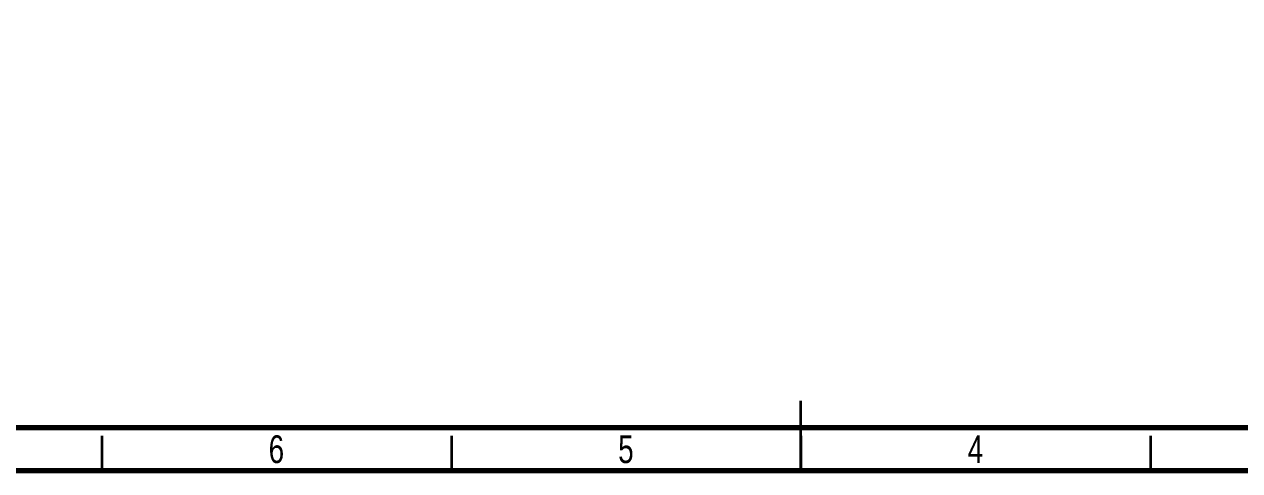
# Model space of a CAD drawing. Header units: millimetres. Extents: x 15 to 1266, y -324 to 294.
# Drawn here: x 103.9 to 277.8, y 5 to 68.8 of the extents above; entities that cross this region are included whole.
import ezdxf

# ---------------------------------------------------------------- set-up
doc = ezdxf.new("R2010")
doc.units = ezdxf.units.MM
doc.styles.add('SLDTEXTSTYLE0', font='TXT', dxfattribs={"width": 0.75})
doc.dimstyles.new('SLDDIMSTYLE1', dxfattribs={"dimtxt": 2.5, "dimasz": 2.116667, "dimexe": 0, "dimexo": 0.625, "dimgap": 0, "dimtad": 1, "dimdec": 0, "dimrnd": 1e-09, "dimtxsty": 'Standard', "dimsah": 1, "dimcen": 2.5, "dimazin": 3, "dimtfac": 2.116667, "dimtdec": 0, "dimtmove": 0, "dimatfit": 3, "dimfrac": 2})

msp = doc.modelspace()

# ---------------------------------------------------------------- linework, layer by layer
at = {"color": 7, "linetype": 'Continuous', "lineweight": 35}
for p, q in [((215, 4.999), (215, 15.001)), ((115, 10), (115, 5)), ((165, 10), (165, 5)), ((215, 10), (215, 5)), ((265, 10), (265, 5))]:
    msp.add_line(p, q, dxfattribs=at)
at = {"color": 7, "linetype": 'Continuous', "lineweight": 70}
for p, q in [((409.40247, 11.13353), (20, 11.13353)), ((415, 5), (15, 5))]:
    msp.add_line(p, q, dxfattribs=at)

# ---------------------------------------------------------------- texts
at = {"color": 7, "linetype": 'Continuous', "lineweight": 0, "char_height": 3.96875, "attachment_point": 2, "style": 'SLDTEXTSTYLE0'}
for s, insert in [('6', (139.96004, 10.06015)), ('5', (189.96004, 10.06015)), ('4', (239.96004, 10.06015))]:
    msp.add_mtext(s, dxfattribs=dict(at, insert=insert))

# ---------------------------------------------------------------- leaders
at = {"color": 7, "linetype": 'Continuous', "lineweight": 0}
msp.add_leader([(133.60973, 97.35814), (94.41944, 66.84774)], dimstyle='SLDDIMSTYLE1', dxfattribs=at)

doc.saveas('drawing.dxf')
